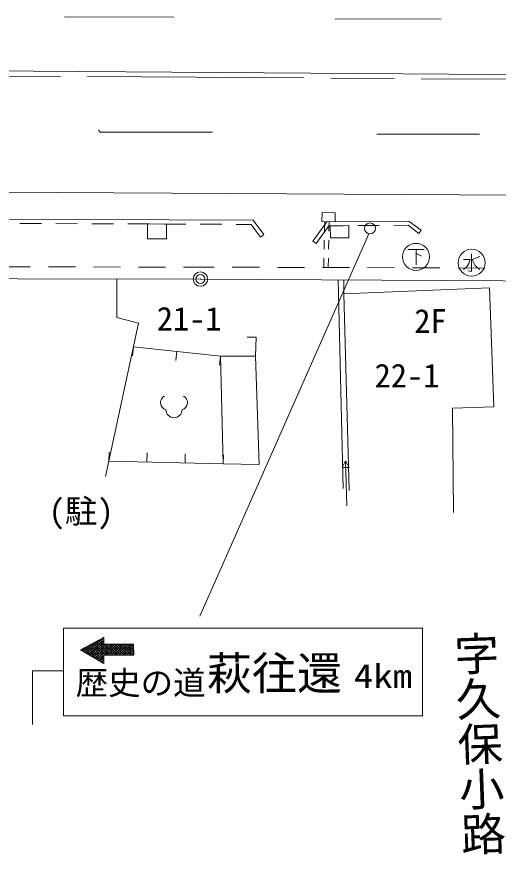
# Model space of a CAD drawing. Units: millimetres, scale not verified. Extents: x 40000 to 680000, y 20000 to 380000.
# Drawn here: x 380788 to 407488, y 235682 to 282142 of the extents above; entities that cross this region are included whole.
import ezdxf
from ezdxf.enums import TextEntityAlignment as Align

# ---------------------------------------------------------------- set-up
doc = ezdxf.new("R2010")
doc.units = ezdxf.units.MM
doc.header["$LTSCALE"] = 1000
doc.header["$PDMODE"] = 32
doc.header["$PDSIZE"] = 500
doc.linetypes.add('CHAIN', pattern=[18.5, 12, -1.5, 3.5, -1.5])
for name, color, linetype, lineweight in [('M-BGD', 7, 'Continuous', 13), ('M-BGD-EXST', 7, 'Continuous', 13), ('M-BMK', 2, 'CHAIN', 13), ('M-BMK-OTRS', 5, 'Continuous', 13), ('M-BMK-ROW', 30, 'Continuous', 13), ('M-STR-HTXT', 7, 'Continuous', 13), ('M-STR-STRC', 7, 'Continuous', 13)]:
    doc.layers.add(name, color=color, linetype=linetype, lineweight=lineweight)
doc.layers.add('M-BMK-HTXT', color=7, linetype='Continuous')
doc.styles.add('@ＭＳ ゴシック', font='')
doc.styles.add('ＭＳ ゴシック', font='')
doc.styles.get('@ＭＳ ゴシック').set_extended_font_data('@MS Gothic')
doc.styles.get('ＭＳ ゴシック').set_extended_font_data('MS Gothic')

msp = doc.modelspace()

# ---------------------------------------------------------------- linework, layer by layer
at = {"layer": 'M-BGD'}
for p, q in [((380956, 270674), (382156, 270669)), ((382956, 270666), (384156, 270661)), ((384956, 270658), (386156, 270653)), ((386955, 270650), (388155, 270645)), ((388955, 270641), (390155, 270636)), ((390955, 270633), (392155, 270628)), ((392955, 270625), (393788, 270621)), ((393788, 270621), (394310, 269922)), ((397386, 269563), (398100, 270545)), ((397852, 270255), (397863, 270780)), ((398108, 270763), (398099, 270246)), ((398100, 270545), (398893, 270551)), ((399693, 270556), (400893, 270564)), ((401693, 270569), (402486, 270574)), ((402486, 270574), (403086, 270124)), ((394310, 269922), (394498, 270062)), ((403086, 270124), (403217, 270298)), ((397210, 269691), (397386, 269563)), ((397831, 269256), (397841, 269755)), ((398090, 269746), (398082, 269246)), ((397809, 268231), (397820, 268756)), ((398073, 268746), (398064, 268230)), ((380040, 268265), (381540, 268264)), ((382540, 268263), (384040, 268261)), ((385040, 268260), (386540, 268258)), ((387540, 268257), (389040, 268255)), ((390040, 268254), (390920, 268253)), ((390920, 268253), (391741, 268251)), ((392741, 268247), (394241, 268242)), ((395241, 268239), (396741, 268234)), ((397741, 268231), (399241, 268226)), ((400241, 268223), (401741, 268218)), ((402741, 268214), (404241, 268209)), ((405241, 268206), (406741, 268201)), ((398897, 255963), (398618, 267545)), ((398921, 267543), (398919, 266763)), ((394056, 264365), (393556, 264374)), ((394056, 264365), (394036, 263308)), ((387262, 263825), (387208, 263328)), ((387262, 263825), (392082, 263308)), ((389672, 263566), (389618, 263069)), ((392082, 263308), (392028, 262811)), ((392082, 263308), (392028, 262811)), ((394036, 263308), (393537, 263317)), ((394036, 263308), (393537, 263317)), ((385895, 257493), (385907, 257993)), ((385895, 257493), (385907, 257993)), ((388009, 257443), (388020, 257943)), ((390122, 257393), (390134, 257893)), ((392236, 257343), (385895, 257493)), ((392236, 257343), (392248, 257843)), ((398839, 257133), (399014, 257514)), ((399100, 255016), (399014, 257514)), ((399014, 257514), (399214, 257146)), ((399214, 257146), (398839, 257133))]:
    msp.add_line(p, q, dxfattribs=at)
for points in [[(361324, 270991), (393907, 270856), (394498, 270062)], [(397210, 269691), (397989, 270762), (402558, 270792), (403217, 270298)], [(411304, 267475), (411096, 267477), (390971, 267587), (370695, 267627), (351060, 267769), (342447, 261348), (336127, 241008)], [(385709, 256631), (387546, 265141), (386332, 265467), (386332, 267596)], [(399225, 255860), (398919, 266763), (407002, 267110), (407236, 260501), (404944, 260422), (405010, 254637)]]:
    msp.add_lwpolyline(points, dxfattribs=at)
for points in [[(398438, 270765), (397712, 270784), (397725, 271289), (398452, 271270)], [(388043, 270645), (389091, 270641), (389088, 269822), (388039, 269826)], [(398176, 270546), (399194, 270553), (399199, 269878), (398180, 269872)], [(394036, 263308), (392082, 263308), (392236, 257343), (394225, 257309)]]:
    msp.add_lwpolyline(points, close=True, dxfattribs=at)
msp.add_circle((400374, 270399), 305, dxfattribs=at)
for centre, radius, start, end in [((389158, 260739), 402, 116.087, 255.3342), ((389854, 260739), 402, 284.6658, 63.913), ((389506, 260350), 450, 180, 0)]:
    msp.add_arc(centre, radius, start, end, dxfattribs=at)
at = {"layer": 'M-BGD-EXST'}
for p, q in [((402480, 269234), (403380, 269234)), ((402930, 269234), (402930, 268372)), ((402930, 269009), (403230, 268859)), ((405563, 268683), (405938, 268683)), ((405938, 268683), (405863, 268458)), ((406013, 268983), (406013, 268008)), ((406463, 268833), (406050, 268683)), ((406050, 268683), (406200, 268345)), ((405750, 268270), (405563, 268120)), ((405863, 268458), (405750, 268270)), ((406200, 268345), (406313, 268233)), ((406313, 268233), (406463, 268120)), ((406013, 268008), (405825, 268045))]:
    msp.add_line(p, q, dxfattribs=at)
for centre in [(402930, 268822), (406013, 268495)]:
    msp.add_circle(centre, 750, dxfattribs=at)
at = {"layer": 'M-BMK'}
msp.add_lwpolyline([(66272, 280761), (166309, 280309), (266216, 279454), (343192, 279028), (366214, 278940), (466168, 278307), (566755, 277905)], dxfattribs=at)
at = {"layer": 'M-BMK-OTRS'}
msp.add_line((361152, 272507), (496556, 271774), dxfattribs=at)
at = {"layer": 'M-BMK-ROW'}
msp.add_circle((390971, 267587), 400, dxfattribs=at)
msp.add_point((390971, 267587), dxfattribs=at)
at = {"layer": 'M-STR-HTXT'}
for p, q in [((400309, 270101), (390937, 248890)), ((381652, 242877), (381652, 245849)), ((381652, 245849), (383379, 245849))]:
    msp.add_line(p, q, dxfattribs=at)
at = {"layer": 'M-STR-STRC'}
for p, q in [((383437, 282142), (389506, 282126)), ((398439, 282013), (404315, 282032)), ((400764, 275620), (406454, 275620)), ((384690, 246804), (385586, 247700)), ((385611, 247532), (385494, 247650)), ((385611, 247673), (385585, 247700)), ((384422, 246961), (384648, 247187)), ((384511, 246908), (384961, 247358)), ((384600, 246856), (385273, 247529)), ((385605, 246265), (384671, 247199)), ((385611, 246401), (384763, 247249)), ((384779, 246751), (385611, 247584)), ((385611, 246542), (384854, 247299)), ((384868, 246699), (385611, 247443)), ((385612, 246683), (384945, 247349)), ((384957, 246647), (385650, 247340)), ((385711, 246725), (385037, 247399)), ((385046, 246594), (385792, 247340)), ((385853, 246725), (385128, 247450)), ((385135, 246542), (385934, 247341)), ((385994, 246725), (385220, 247500)), ((385224, 246490), (386075, 247341)), ((386136, 246725), (385311, 247550)), ((385313, 246437), (386217, 247341)), ((385611, 247391), (385402, 247600)), ((386277, 246725), (385662, 247340)), ((385742, 246725), (386359, 247342)), ((386418, 246725), (385803, 247340)), ((385884, 246725), (386501, 247342)), ((386560, 246725), (385944, 247341)), ((386025, 246725), (386642, 247342)), ((386701, 246725), (386085, 247341)), ((386166, 246725), (386784, 247343)), ((386843, 246725), (386226, 247341)), ((386308, 246725), (386926, 247343)), ((386984, 246725), (386367, 247342)), ((386449, 246725), (387068, 247343)), ((387126, 246725), (386509, 247342)), ((386591, 246725), (387209, 247344)), ((387267, 246725), (386650, 247342)), ((386732, 246725), (387271, 247264)), ((387272, 246862), (386791, 247343)), ((387271, 247003), (386932, 247343)), ((387271, 247145), (387073, 247343)), ((387271, 247287), (387214, 247344)), ((384333, 247013), (384336, 247016)), ((384576, 246871), (384397, 247049)), ((384919, 246669), (384488, 247099)), ((385262, 246467), (384580, 247149)), ((386874, 246725), (387271, 247123)), ((387015, 246725), (387271, 246981)), ((387156, 246725), (387272, 246840)), ((385402, 246385), (385612, 246594)), ((385491, 246332), (385611, 246453)), ((385580, 246280), (385611, 246311))]:
    msp.add_line(p, q, dxfattribs=at)
for points in [[(361219, 279265), (466186, 278512), (496663, 278266)], [(385315, 275843), (385410, 275747), (391641, 275747)]]:
    msp.add_lwpolyline(points, dxfattribs=at)
for points in [[(403282, 248218), (403282, 243358), (383379, 243358), (383379, 248218)], [(385611, 247340), (385611, 247714), (384332, 247014), (385611, 246262), (385612, 246725), (387272, 246725), (387271, 247344)]]:
    msp.add_lwpolyline(points, close=True, dxfattribs=at)

# ---------------------------------------------------------------- texts
at = {"layer": 'M-BGD', "style": 'ＭＳ ゴシック'}
for s, p in [('2F', (403732, 265265)), ('(駐)', (384359, 254711))]:
    msp.add_text(s, height=1320, dxfattribs=at).set_placement(p, align=Align.MIDDLE_CENTER)
at = {"layer": 'M-BMK-HTXT', "style": 'ＭＳ ゴシック'}
for s, p in [('21-1', (390348, 264334)), ('22-1', (402429, 261179))]:
    msp.add_text(s, height=1320, dxfattribs=at).set_placement(p, align=Align.BOTTOM_CENTER)
at = {"layer": 'M-BMK-HTXT', "style": '@ＭＳ ゴシック'}
msp.add_text('字久保小路', height=1833, rotation=272.11, dxfattribs=at).set_placement((406445, 241822), align=Align.MIDDLE_CENTER)
at = {"layer": 'M-STR-STRC', "style": 'ＭＳ ゴシック'}
for s, height, p in [('萩往還', 1833, (395079, 244254)), ('歴史の道', 1320, (387656, 244138))]:
    msp.add_text(s, height=height, dxfattribs=at).set_placement(p, align=Align.BOTTOM_CENTER)
at = {"layer": 'M-STR-STRC', "style": 'ＭＳ ゴシック', "width": 1.2}
msp.add_text('4km', height=1320, dxfattribs=at).set_placement((401096, 244512), align=Align.BOTTOM_CENTER)

doc.saveas('drawing.dxf')
